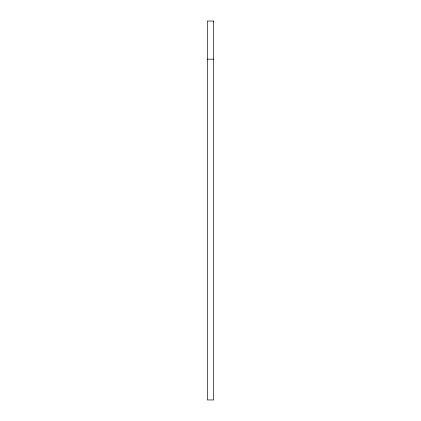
<?xml version="1.0" encoding="UTF-8"?>
<svg xmlns="http://www.w3.org/2000/svg" width="421" height="421" viewBox="0 0 421 421"><rect width="100%" height="100%" fill="white"/><g stroke="black" fill="none" stroke-linecap="round" stroke-linejoin="round"><path stroke-width="0.63" d="M207.321 59.182L213.679 59.182M213.679 21.05L207.321 21.05L207.321 399.95L213.679 399.95L213.679 21.05"/></g></svg>
